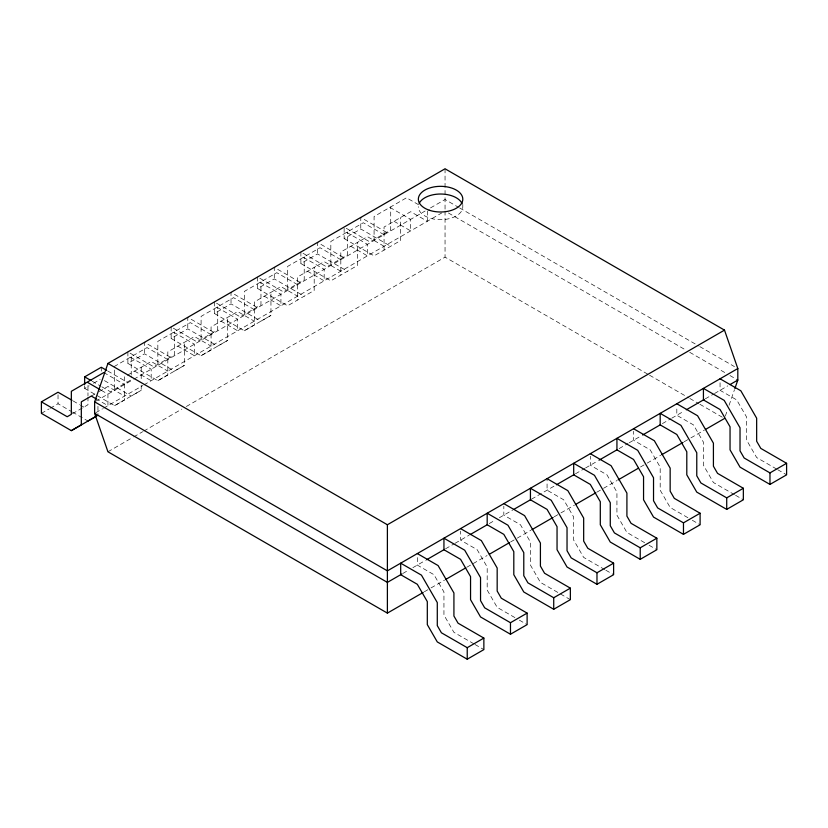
<?xml version="1.0" encoding="UTF-8"?>
<svg xmlns="http://www.w3.org/2000/svg" width="828" height="828" viewBox="0 0 828 828"><rect width="100%" height="100%" fill="white"/><g stroke="black" fill="none" stroke-linecap="round" stroke-linejoin="round"><path stroke-width="0.62" stroke-dasharray="4.14 3.1" d="M725.328 416.08L727.408 410.077M729.075 405.275L734.477 389.667M41.4 413.358L49.162 408.877M50.27 408.235L58.032 403.753L71.343 411.444M84.653 385.827L84.653 388.394L89.082 385.827M93.523 383.271L100.178 379.431M127.895 351.9L127.895 363.42L144.527 353.815L174.47 371.11L184.447 365.345L184.447 342.295M171.148 326.925L171.148 338.455L187.78 328.851L217.723 346.135L227.7 340.37L227.7 317.321M214.39 301.961L214.39 313.481L231.022 303.876L260.965 321.171L270.953 315.406L270.953 292.356M257.643 276.987L257.643 288.517L274.275 278.912L304.218 296.196M300.885 252.022L300.885 263.542L317.528 253.937L347.46 271.232M344.137 228.331L344.137 238.578L360.77 228.973L390.712 246.258M91.297 396.074L95.737 393.517M99.06 391.592L107.94 386.469L124.573 396.074M72.45 413.71L87.975 404.747L87.975 397.067M95.748 401.187L132.697 379.855M133.815 379.214L425.085 211.047M430.498 207.921L445.05 199.517L458.464 207.259M95.748 412.717L102.465 408.835M103.583 408.194L142.768 385.569M143.886 384.916L441.686 212.982M84.653 388.394L114.585 405.679L124.573 399.914L124.573 376.864L151.182 361.505L167.815 371.099M141.205 385.186L141.205 390.309L131.228 396.074L103.5 380.073M127.895 363.42L157.837 380.704L167.815 374.949L167.815 351.9L194.435 336.53L211.068 346.135M171.148 338.455L201.09 355.74L211.068 349.975L211.068 326.925L237.677 311.566L254.31 321.171M214.39 313.481L244.332 330.765L254.31 325.011L254.31 301.961L280.93 286.591L297.562 296.196M114.585 405.679L141.205 390.309M157.837 380.704L184.447 365.345M201.09 355.74L227.7 340.37M244.332 330.765L270.953 315.406M107.94 451.777L132.573 437.546M133.691 436.905L142.654 431.73M143.772 431.088L181.849 409.094M186.331 406.507L445.05 257.146L648.49 374.598M402.915 573.421L408.659 570.099M412.893 567.656L425.447 560.401M445.599 548.767L453.92 543.965M455.027 543.323L469.114 535.198M489.265 523.565L494.947 520.274M499.346 517.748L512.78 509.986M531.545 499.149L555.319 485.425M575.47 473.792L584.775 468.42M585.551 467.975L597.857 460.865M619.137 448.579L628.028 443.446M629.135 442.814L641.524 435.652M662.4 423.605L670.639 418.854M671.756 418.202L684.073 411.092M705.342 398.817L713.415 394.149M714.523 393.517L727.729 385.889M424.35 591.772L429.949 588.542M431.067 587.89L444.501 580.138M466.909 567.201L487.061 555.567M510.586 541.988L516.186 538.749M517.303 538.107L530.748 530.344M554.263 516.765L559.863 513.536M560.98 512.884L574.425 505.132M596.822 492.194L602.422 488.965M603.54 488.313L616.984 480.561M640.499 466.982L646.099 463.742M647.217 463.1L660.661 455.338M684.176 441.759L689.776 438.529M690.904 437.877L704.338 430.125M459.571 207.911L698.697 345.959M699.815 346.611L734.457 366.607M448.403 212.982L685.294 349.747M689.755 352.324L725.514 372.973M729.985 375.55L737.81 380.073M418.564 204.713L406.538 197.778L374.08 216.512L374.08 239.561M389.905 207.383L410.678 219.368L410.678 230.898L394.035 221.293M649.607 375.239L688.73 397.833M689.848 398.475L698.791 403.64M699.908 404.281L722.264 417.188M386.583 232.347L360.77 217.453L360.77 228.973M384.057 234.738L363.295 222.742L330.827 241.486L330.827 264.536M776.623 469.062L756.657 457.532L746.68 440.248L746.68 417.198L736.703 399.914L720.06 390.309L720.06 381.346M777.73 469.704L786.6 474.827M384.057 246.258L367.425 236.653L340.815 252.022L340.815 275.072M346.29 228.29L369.94 241.952L390.712 229.956L390.712 206.917M346.653 232.347L367.425 244.343L367.425 255.862L350.793 246.258M344.137 238.578L374.08 255.862L400.69 240.493L400.69 217.453M343.33 257.322L317.528 242.418L317.528 253.937M340.815 259.702L320.043 247.717L287.585 266.45L287.585 289.5M734.477 494.668L713.415 482.507L703.427 465.222L703.427 442.173L693.45 424.888L676.818 415.283L676.818 406.32M735.585 495.31L743.347 499.791M340.815 271.232L324.172 261.627L297.562 276.987L297.562 300.036M303.038 253.264L326.698 266.916L347.46 254.931L347.46 231.881M303.41 257.322L324.172 269.307L324.172 280.827L307.54 271.232M300.885 263.542L330.827 280.837L357.448 265.467L357.448 242.418M300.078 282.286L274.275 267.382L274.275 278.912M297.562 284.677L276.79 272.681L244.332 291.425L244.332 314.474M687.902 517.717L670.162 507.471L660.185 490.186L660.185 467.137L650.197 449.852L633.565 440.248L633.565 431.284M692.343 520.284L700.105 524.766M259.795 278.229L283.445 291.891L304.218 279.895L304.218 256.856M260.158 282.286L280.93 294.271L280.93 305.801L264.298 296.196M257.643 288.517L287.585 305.801L314.195 290.431L314.195 267.382M256.835 307.26L231.022 292.356L231.022 303.876M254.31 309.641L233.548 297.656L201.09 316.389L201.09 339.439M644.66 542.692L626.91 532.445L616.932 515.161L616.932 492.111L606.955 474.827L590.323 465.222L590.323 456.259M649.09 545.248L656.852 549.73M216.543 303.203L240.203 316.855L260.965 304.87L260.965 281.82M216.915 307.25L237.677 319.246L237.677 330.765L221.045 321.171M213.583 332.225L187.78 317.321L187.78 328.851M211.068 334.615L190.295 322.62L157.837 341.364L157.837 364.413M604.74 569.581L583.668 557.41L573.69 540.125L573.69 517.076L563.702 499.791L547.07 490.186L547.07 479.94M605.848 570.223L613.61 574.704M173.3 328.167L196.95 341.829L217.723 329.834L217.723 306.784M173.663 332.225L194.435 344.21L194.435 355.74L177.803 346.135M170.34 357.189L144.527 342.295L144.527 353.815M167.815 359.58L147.053 347.594L114.585 366.328L114.585 389.377M570.357 599.669L540.415 582.384L530.438 565.1L530.438 542.05L520.46 524.755L503.828 515.161L503.828 506.198M130.048 353.142L153.708 366.794L174.47 354.808L174.47 331.759M130.42 357.189L151.182 369.184L151.182 380.704L134.55 371.099M107.733 370.985L127.088 382.163M103.8 372.559L124.573 384.554M514.912 617.595L497.173 607.348L487.185 590.064L487.185 567.014L477.207 549.73L460.575 540.125L460.575 531.162M519.353 620.151L527.115 624.633M92.177 381.211L100.778 386.179M101.854 386.8L110.455 391.768L131.228 379.773L131.228 375.933M101.378 390.371L107.94 394.149L107.94 405.679L97.952 399.914M73.092 400.928L79.54 404.654M80.616 405.265L83.845 407.128M72.45 412.075L87.975 421.048M473.885 643.842L453.92 632.323L443.943 615.038L443.943 591.989L433.965 574.694L417.322 565.1L417.322 556.137M474.993 644.484L483.862 649.607M462.8 204.444L462.8 207.01A22.221 12.834 0 0 1 440.299 219.679A22.221 12.834 0 0 1 418.347 206.689M445.05 168.788L445.05 209.763M445.05 211.047L445.05 257.146M427.31 211.047L427.31 221.293L410.678 211.689L384.057 227.048L384.057 250.097M141.205 367.259L141.205 380.073M131.228 356.723L131.228 374.649M101.285 367.259L101.285 371.11M97.952 406.32L97.952 415.283M87.975 385.537L87.975 395.784M58.032 394.79L58.032 403.753"/><path stroke-width="1.24" d="M423.222 592.424L387.39 613.113L107.94 451.777L94.63 413.358L94.63 401.839L107.94 363.42L445.05 168.788L724.5 330.124L737.81 368.543L737.81 380.073L734.891 388.467M87.975 421.048L96.845 415.925L71.343 430.643L41.4 413.358L41.4 401.839L58.032 392.234L72.015 400.307M84.653 384.554L84.653 376.864L101.285 367.259L106.657 370.364M87.975 381.698L103.8 372.559M71.343 430.643L81.32 424.888L81.32 401.839L91.297 396.074L96.845 399.272M107.94 363.42L387.39 524.755L724.5 330.124M737.81 368.543L387.39 570.854L94.63 401.839M401.942 573.98L387.39 582.384L94.63 413.358M426.575 559.759L444.481 549.419M470.232 534.546L487.03 524.859M513.898 509.344L530.686 499.646M556.437 484.784L574.353 474.434M598.986 460.213L616.891 449.873M642.642 435.01L660.558 424.671M686.308 409.798L704.224 399.458M729.975 384.596L737.81 380.073M445.63 579.486L465.781 567.853M489.307 554.274L509.468 542.63M531.866 529.703L553.145 517.417M575.543 504.48L595.705 492.846M618.102 479.909L638.264 468.275M661.779 454.696L683.059 442.411M705.456 429.473L724.5 418.482M467.23 647.682L483.862 638.077L483.862 649.607L467.23 659.212L437.287 641.928L427.31 624.633L427.31 601.594L417.322 584.299L400.69 574.694L400.69 563.175L421.462 575.16L437.287 602.577L437.287 625.626L441.417 632.789L467.23 647.682L467.23 659.212M510.472 622.718L527.115 613.113L527.115 624.633L510.472 634.238L480.54 616.953L470.552 599.669L470.552 576.619L460.575 559.335L443.943 549.73L443.943 538.21L464.705 550.196L480.54 577.613L480.54 600.652L484.67 607.814L510.472 622.718L510.472 634.238M553.725 597.744L570.357 588.149L570.357 599.669L553.725 609.273L523.782 591.989L513.805 574.694L513.805 551.655L503.828 534.36L487.185 524.755L487.185 513.236L507.957 525.231L523.782 552.638L523.782 575.688L527.922 582.85L553.725 597.744L553.725 609.273M596.978 572.779L613.61 563.175L613.61 574.704L596.978 584.299L567.035 567.014L557.047 549.73L557.047 526.68L547.07 509.396L530.438 499.791L530.438 488.272L551.21 500.257L567.035 527.674L567.035 550.723L571.165 557.875L596.978 572.779L596.978 584.299M640.22 547.805L656.852 538.21L656.852 549.73L640.22 559.335L610.277 542.05L600.3 524.766L600.3 501.716L590.323 484.421L573.69 474.827L573.69 463.297L594.452 475.293L610.277 502.699L610.277 525.749L614.417 532.911L640.22 547.805L640.22 559.335M683.473 522.841L700.105 513.236L700.105 524.766L683.473 534.36L653.53 517.076L643.553 499.791L643.553 476.742L633.565 459.457L616.932 449.852L616.932 438.333L637.705 450.318L653.53 477.735L653.53 500.785L657.66 507.937L683.473 522.841L683.473 534.36M726.715 497.866L743.347 488.272L743.347 499.791L726.715 509.396L696.772 492.111L686.795 474.827L686.795 451.777L676.818 434.483L660.185 424.888L660.185 413.358L680.947 425.354L696.772 452.761L696.772 475.81L700.912 482.972L726.715 497.866L726.715 509.396M769.968 472.902L786.6 463.297L786.6 474.827L769.968 484.421L740.025 467.137L730.048 449.852L730.048 426.803L720.06 409.518L703.427 399.914L703.427 388.394L724.2 400.379L740.025 427.797L740.025 450.846L744.155 457.998L769.968 472.902L769.968 484.421M720.06 378.789L740.832 390.775L756.657 418.192L756.657 441.241L760.797 448.403L786.6 463.297M676.818 403.753L697.58 415.749L713.415 443.156L713.415 466.205L717.545 473.368L743.347 488.272M633.565 428.728L654.337 440.713L670.162 468.13L670.162 491.18L674.292 498.342L700.105 513.236M590.323 453.692L611.085 465.688L626.91 493.095L626.91 516.144L631.05 523.306L656.852 538.21M547.07 478.667L567.842 490.652L583.668 518.069L583.668 541.119L587.797 548.271L613.61 563.175M503.828 503.631L524.59 515.627L540.415 543.033L540.415 566.083L544.555 573.245L570.357 588.149M460.575 528.606L481.347 540.591L497.173 568.008L497.173 591.057L501.302 598.209L527.115 613.113M417.322 553.57L438.095 565.565L453.92 592.972L453.92 616.022L458.06 623.184L483.862 638.077M84.653 376.864L91.101 380.59M100.281 389.74L87.168 382.163L71.343 391.302L71.343 414.352L67.203 416.732L41.4 401.839M387.39 524.755L387.39 613.113M419.175 203.377A22.221 12.834 0 0 1 440.838 194.021A22.221 12.834 0 0 1 462.107 203.678M429.225 210.198A22.221 12.834 0 0 0 462.8 199.32A22.221 12.834 0 0 0 429.691 187.977A22.221 12.834 0 0 0 429.225 210.198"/></g></svg>
